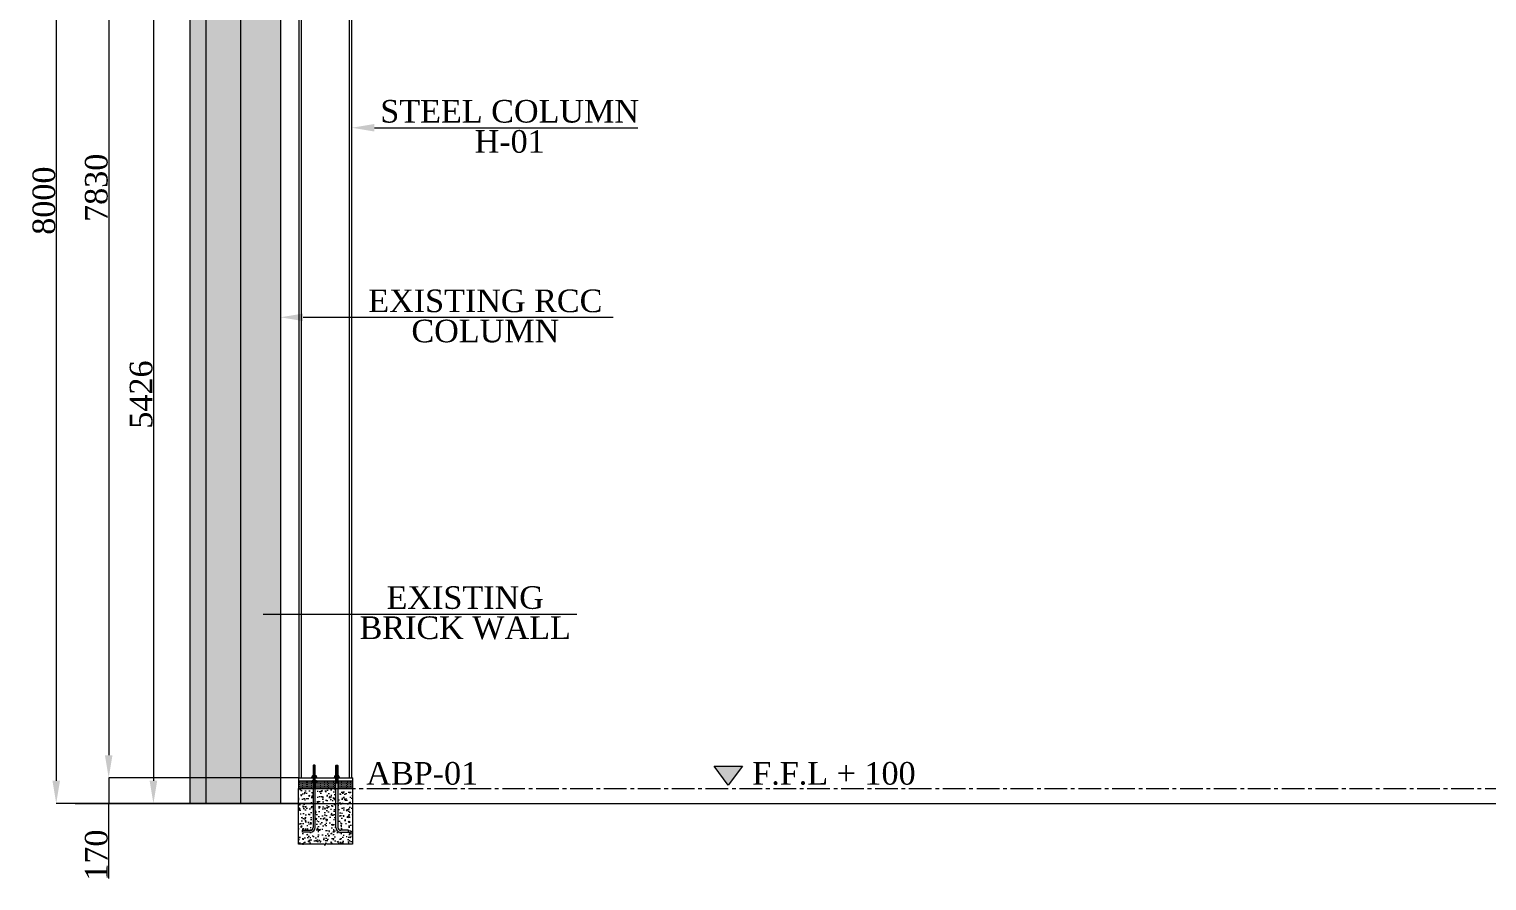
# Model space of a CAD drawing. Header units: millimetres. Extents: x 0 to 13151789, y -1482478 to 0.
# Drawn here: x 12772472 to 12782151, y -1397575 to -1391923 of the extents above; entities that cross this region are included whole.
import ezdxf
from ezdxf.entities.mleader import LeaderData, LeaderLine
from ezdxf.math import Vec2, Vec3

# ---------------------------------------------------------------- set-up
doc = ezdxf.new("R2010")
doc.units = ezdxf.units.MM
doc.header["$LTSCALE"] = 0.4
doc.header["$MEASUREMENT"] = 0
doc.header["$PDMODE"] = 66
doc.linetypes.add('CENTER2', pattern=[1.125, 0.75, -0.125, 0.125, -0.125])
doc.layers.get('0').update_dxf_attribs({"lineweight": 0})
doc.layers.get('Defpoints').update_dxf_attribs({"lineweight": 0})
for name, color, linetype, lineweight in [('2', 3, 'Continuous', 0), ('Bolt', 255, 'Continuous', 0), ('COLUM HATCH', 7, 'Continuous', 0), ('HATCH', 8, 'Continuous', 0), ('Layer 1', 7, 'Continuous', 0), ('MISCEL', 7, 'Continuous', 0), ('Other object type', 1, 'Continuous', 0), ('Outer Line', 1, 'Continuous', 0)]:
    doc.layers.add(name, color=color, linetype=linetype, lineweight=lineweight)
doc.styles.add('style2', font='ARIALN.TTF')
doc.styles.add('TNROMAN', font='times.ttf')
doc.dimstyles.new('shahid', dxfattribs={"dimtxt": 37.0005, "dimasz": 20, "dimexe": 8, "dimexo": 10, "dimgap": 5, "dimtad": 3, "dimdec": 0, "dimrnd": 1, "dimzin": 0, "dimdsep": 46, "dimtxsty": 'style2', "dimcen": 0.09, "dimclrt": 1, "dimadec": 0, "dimazin": 0, "dimtfac": 1, "dimtdec": 0, "dimtix": 1, "dimtmove": 1, "dimatfit": 3, "dimfxl": 1, "dimtolj": 1, "dimtzin": 0, "dimlwd": 5, "dimlwe": 5, "dimarcsym": 0})

# ---------------------------------------------------------------- blocks, each defined once
blk = doc.blocks.new('*D164')
at = {"layer": 'Defpoints', "color": 0, "lineweight": 0, "transparency": 16777216}
for p in [(12774340.2, -1389061), (12772652.2, -1397061), (12774340.2, -1397061)]:
    blk.add_point(p, dxfattribs=at)
at = {"layer": 'Layer 1', "color": 8, "lineweight": 5, "transparency": 16777216}
for p, q in [((12774340.2, -1389061), (12772652.2, -1389061)), ((12772652.2, -1389211), (12772652.2, -1396911)), ((12774340.2, -1397061), (12772652.2, -1397061))]:
    blk.add_line(p, q, dxfattribs=at)
at = {"layer": 'Layer 1', "color": 8, "lineweight": 0, "transparency": 16777216}
for points in [[(12772627.2, -1389211), (12772677.2, -1389211), (12772652.2, -1389061)], [(12772627.2, -1396911), (12772677.2, -1396911), (12772652.2, -1397061)]]:
    blk.add_solid(points, dxfattribs=at)
at = {"layer": 'Layer 1', "color": 2, "lineweight": 0, "transparency": 16777216, "insert": (12772570.9, -1393061), "char_height": 150, "attachment_point": 5, "rotation": 90, "style": 'TNROMAN'}
blk.add_mtext('\\A1;8000', dxfattribs=at)
blk = doc.blocks.new('*D166')
at = {"layer": 'Defpoints', "color": 0, "lineweight": 0, "transparency": 16777216}
for p in [(12774265.2, -1389061), (12773000.7, -1396891), (12774265.2, -1396891)]:
    blk.add_point(p, dxfattribs=at)
at = {"layer": 'Layer 1', "color": 8, "lineweight": 5, "transparency": 16777216}
for p, q in [((12774265.2, -1389061), (12773000.7, -1389061)), ((12773000.7, -1389211), (12773000.7, -1396741)), ((12774265.2, -1396891), (12773000.7, -1396891))]:
    blk.add_line(p, q, dxfattribs=at)
at = {"layer": 'Layer 1', "color": 8, "lineweight": 0, "transparency": 16777216}
for points in [[(12772975.7, -1389211), (12773025.7, -1389211), (12773000.7, -1389061)], [(12772975.7, -1396741), (12773025.7, -1396741), (12773000.7, -1396891)]]:
    blk.add_solid(points, dxfattribs=at)
at = {"layer": 'Layer 1', "color": 2, "lineweight": 0, "transparency": 16777216, "insert": (12772919.2, -1392976), "char_height": 150, "attachment_point": 5, "rotation": 90, "style": 'TNROMAN'}
blk.add_mtext('\\A1;7830', dxfattribs=at)
blk = doc.blocks.new('*D167')
at = {"layer": 'Defpoints', "color": 0, "lineweight": 0, "transparency": 16777216}
for p in [(12774265.2, -1396891), (12773000.7, -1397061), (12773540.2, -1397061)]:
    blk.add_point(p, dxfattribs=at)
at = {"layer": 'Layer 1', "color": 8, "lineweight": 5, "transparency": 16777216}
for p, q in [((12774265.2, -1396891), (12773000.7, -1396891)), ((12773000.7, -1396891), (12773000.7, -1397061)), ((12773000.7, -1396891), (12773000.7, -1397061)), ((12773540.2, -1397061), (12773000.7, -1397061)), ((12773000.7, -1397558.4), (12773000.7, -1397061))]:
    blk.add_line(p, q, dxfattribs=at)
at = {"layer": 'Layer 1', "color": 2, "lineweight": 0, "transparency": 16777216, "insert": (12772919.2, -1397404.2), "char_height": 150, "attachment_point": 5, "rotation": 90, "style": 'TNROMAN'}
blk.add_mtext('\\A1;170', dxfattribs=at)
blk = doc.blocks.new('*D289')
at = {"layer": 'Defpoints', "color": 0, "lineweight": 0, "transparency": 16777216}
for p in [(12774464.7, -1391635), (12773297.6, -1397061), (12773496.2, -1397061)]:
    blk.add_point(p, dxfattribs=at)
at = {"layer": 'Layer 1', "color": 8, "lineweight": 5, "transparency": 16777216}
for p, q in [((12774464.7, -1391635), (12773297.6, -1391635)), ((12773297.6, -1391785), (12773297.6, -1396911)), ((12773496.2, -1397061), (12773297.6, -1397061))]:
    blk.add_line(p, q, dxfattribs=at)
at = {"layer": 'Layer 1', "color": 8, "lineweight": 0, "transparency": 16777216}
for points in [[(12773272.6, -1391785), (12773322.6, -1391785), (12773297.6, -1391635)], [(12773272.6, -1396911), (12773322.6, -1396911), (12773297.6, -1397061)]]:
    blk.add_solid(points, dxfattribs=at)
at = {"layer": 'Layer 1', "color": 2, "lineweight": 0, "transparency": 16777216, "insert": (12773216.3, -1394348), "char_height": 150, "attachment_point": 5, "rotation": 90, "style": 'TNROMAN'}
blk.add_mtext('\\A1;5426', dxfattribs=at)

msp = doc.modelspace()

# ---------------------------------------------------------------- hatches: boundary and pattern name
at = {"layer": 'Bolt', "linetype": 'Continuous', "lineweight": 0, "ltscale": 20}
h = msp.add_hatch(dxfattribs=at)
h.set_pattern_fill('DOTS', color=4, scale=120)
h.set_pattern_definition([(0, (5169178.461, -2082298.824), (3.75, 7.5), [0, -7.5])])
h.paths.add_polyline_path([(12774371.9, -1396922.6), (12774363.8, -1396922.6), (12774364.7, -1396922.6, -0.144378), (12774358.6, -1396920.4), (12774358.6, -1396911.8), (12774371.9, -1396911.6), (12774371.9, -1396911), (12774260.2, -1396911), (12774260.2, -1396961), (12774371.9, -1396961)])
h.paths.add_polyline_path([(12774352, -1396921.5, -0.076214), (12774351.2, -1396920.4)], flags=16)
h.paths.add_polyline_path([(12774508.6, -1396922.6), (12774503, -1396922.6), (12774502.1, -1396921.6, -0.085805), (12774501.2, -1396920.4), (12774501.2, -1396912.1), (12774508.6, -1396912.1), (12774508.6, -1396911), (12774371.9, -1396911), (12774371.9, -1396912.1), (12774379.3, -1396912.1), (12774379.3, -1396920.4, -0.085805), (12774378.4, -1396921.6), (12774377.5, -1396922.6), (12774371.9, -1396922.6), (12774371.9, -1396961), (12774508.6, -1396961)])
h.paths.add_polyline_path([(12774620.2, -1396911), (12774521.9, -1396911), (12774521.9, -1396912.1), (12774529.3, -1396912.1), (12774529.3, -1396920.4, -0.076214), (12774528.5, -1396921.5), (12774527.6, -1396922.6), (12774521.9, -1396922.6), (12774521.9, -1396961), (12774620.2, -1396961)])
at = {"layer": 'COLUM HATCH', "lineweight": 0}
h = msp.add_hatch(dxfattribs=at)
h.set_pattern_fill('AR-B816C', color=251, scale=12.5)
h.set_pattern_definition([(0, (5158747.62, -1966907.05), (100, 100), [195.3125, -4.6875]), (0, (5158647.62, -1966902.37), (100, 100), [195.3125, -4.6875]), (90, (5158747.62, -1966907.05), (-100, 100), [-104.6875, 95.3125]), (90, (5158742.93, -1966907.05), (-100, 100), [-104.6875, 95.3125])])
edge = h.paths.add_edge_path()
edge.add_line((12773646.2, -1397061), (12773875.2, -1397061))
edge.add_line((12773875.2, -1397061), (12773875.2, -1388751))
edge.add_spline(control_points=[(12773875.2, -1388751), (12773777.5, -1388762.9), (12773717.1, -1388826.1), (12773646.2, -1388819.4)], knot_values=[113.753398, 113.753398, 113.753398, 113.753398, 352.738976, 352.738976, 352.738976, 352.738976], degree=3, periodic=0)
edge.add_line((12773646.2, -1388819.4), (12773646.2, -1397061))
at = {"layer": 'HATCH', "lineweight": 0}
h = msp.add_hatch(dxfattribs=at)
h.set_pattern_fill('AR-CONC', color=251, scale=22)
h.set_pattern_definition([(50, (5158747.62, -1966907.05), (157.7972402, -13.8054697), [16.5, -181.5]), (355, (5158747.62, -1966907.05), (-30.5252934, 165.4822694), [13.2, -145.2]), (100.4514445, (5158760.77, -1966908.2), (127.2719463, 151.676798), [14.0228422, -154.2512646]), (46.1842, (5158747.62, -1966863.05), (234.7930927, -36.414242), [24.75, -272.25]), (96.6356355, (5158767.19, -1966866.09), (205.625628, 214.306092), [21.034275, -231.377027]), (351.184164, (5158747.62, -1966863.05), (205.625628, 214.306092), [19.8, -217.8]), (21, (5158769.62, -1966874.05), (131.3195515, -88.576156), [16.5, -181.5]), (326, (5158769.62, -1966874.05), (53.529373, 159.53301), [13.2, -145.2]), (71.4514447, (5158780.56, -1966881.43), (184.848923, 70.9568536), [14.0228418, -154.2512646]), (37.5, (5158747.62, -1966907.05), (2.67516817, 73.23664784), [0, -143.44, 0, -147.4, 0, -145.75]), (7.5, (5158747.62, -1966907.05), (57.8752982, 86.7705766), [0, -84.04, 0, -140.14, 0, -55.55]), (327.5, (5158698.56, -1966907.05), (117.44093596, -4.9620718), [0, -55, 0, -171.6, 0, -227.7]), (317.5, (5158676.56, -1966907.05), (128.3009573, 22.0230961), [0, -71.5, 0, -113.96, 0, -161.7])])
edge = h.paths.add_edge_path()
edge.add_spline(control_points=[(12774158.3, -1388799.9), (12774148.8, -1388792.7), (12774050.4, -1388759), (12773954.8, -1388750.7)], knot_values=[413.486277, 413.486277, 413.486277, 413.486277, 624.848187, 624.848187, 624.848187, 624.848187], degree=3, periodic=0)
edge.add_spline(control_points=[(12773954.8, -1388750.7), (12773945.4, -1388749.9), (12773936, -1388749.3), (12773926.7, -1388749)], knot_values=[392.638294, 392.638294, 392.638294, 392.638294, 413.486277, 413.486277, 413.486277, 413.486277], degree=3, periodic=0)
edge.add_spline(control_points=[(12773926.7, -1388749), (12773925.1, -1388749), (12773923.5, -1388748.9), (12773922, -1388748.9)], knot_values=[389.096866, 389.096866, 389.096866, 389.096866, 392.638294, 392.638294, 392.638294, 392.638294], degree=3, periodic=0)
edge.add_spline(control_points=[(12773922, -1388748.9), (12773905.8, -1388748.6), (12773890.1, -1388749.2), (12773875.2, -1388751), (12773875.2, -1388751)], knot_values=[352.738976, 352.738976, 352.738976, 352.738976, 389.096866, 389.096866, 389.096866, 389.096866, 389.096866], degree=3, periodic=0)
edge.add_line((12773875.2, -1388751), (12773875.2, -1397061))
edge.add_line((12773875.2, -1397061), (12774140.2, -1397061))
edge.add_line((12774140.2, -1397061), (12774140.2, -1388791.9))
edge = h.paths.add_edge_path()
edge.add_spline(control_points=[(12773875.2, -1388751), (12773875.2, -1388751), (12773875.2, -1388751), (12773875.2, -1388751)], knot_values=[352.737657, 352.737657, 352.737657, 352.737657, 352.738976, 352.738976, 352.738976, 352.738976], degree=3, periodic=0)
edge.add_spline(control_points=[(12773875.2, -1388751), (12773875.2, -1388751), (12773875.2, -1388751), (12773875.2, -1388751)], knot_values=[352.735807, 352.735807, 352.735807, 352.735807, 352.737657, 352.737657, 352.737657, 352.737657], degree=3, periodic=0)
edge.add_spline(control_points=[(12773875.2, -1388751), (12773870.4, -1388751.6), (12773865.6, -1388752.3), (12773860.9, -1388753.2)], knot_values=[340.792994, 340.792994, 340.792994, 340.792994, 352.735807, 352.735807, 352.735807, 352.735807], degree=3, periodic=0)
edge.add_spline(control_points=[(12773860.9, -1388753.2), (12773857.1, -1388753.8), (12773853.4, -1388754.6), (12773849.7, -1388755.4)], knot_values=[331.202365, 331.202365, 331.202365, 331.202365, 340.792994, 340.792994, 340.792994, 340.792994], degree=3, periodic=0)
edge.add_spline(control_points=[(12773849.7, -1388755.4), (12773847, -1388756), (12773844.3, -1388756.6), (12773841.7, -1388757.3)], knot_values=[324.14125, 324.14125, 324.14125, 324.14125, 331.202365, 331.202365, 331.202365, 331.202365], degree=3, periodic=0)
edge.add_spline(control_points=[(12773841.7, -1388757.3), (12773838.8, -1388758), (12773835.9, -1388758.8), (12773833.1, -1388759.6)], knot_values=[316.392028, 316.392028, 316.392028, 316.392028, 324.14125, 324.14125, 324.14125, 324.14125], degree=3, periodic=0)
edge.add_spline(control_points=[(12773833.1, -1388759.6), (12773817.2, -1388764.1), (12773802.2, -1388769.6), (12773788, -1388775.6)], knot_values=[272.886474, 272.886474, 272.886474, 272.886474, 316.392028, 316.392028, 316.392028, 316.392028], degree=3, periodic=0)
edge.add_spline(control_points=[(12773788, -1388775.6), (12773755.5, -1388789.1), (12773726.7, -1388804.6), (12773698.2, -1388813.2)], knot_values=[173.500168, 173.500168, 173.500168, 173.500168, 272.886474, 272.886474, 272.886474, 272.886474], degree=3, periodic=0)
edge.add_spline(control_points=[(12773698.2, -1388813.2), (12773695.6, -1388814), (12773693, -1388814.7), (12773690.4, -1388815.3)], knot_values=[164.495256, 164.495256, 164.495256, 164.495256, 173.49922, 173.49922, 173.49922, 173.49922], degree=3, periodic=0)
edge.add_spline(control_points=[(12773686.9, -1388816.2), (12773683.7, -1388817), (12773680.5, -1388817.6), (12773677.3, -1388818.1)], knot_values=[149.254601, 149.254601, 149.254601, 149.254601, 160.330745, 160.330745, 160.330745, 160.330745], degree=3, periodic=0)
edge.add_spline(control_points=[(12773667.8, -1388819.4), (12773665, -1388819.6), (12773662.2, -1388819.8), (12773659.4, -1388819.8)], knot_values=[128.690006, 128.690006, 128.690006, 128.690006, 138.318419, 138.318419, 138.318419, 138.318419], degree=3, periodic=0)
edge.add_spline(control_points=[(12773659.4, -1388819.8), (12773657.4, -1388819.9), (12773655.3, -1388819.9), (12773653.2, -1388819.8)], knot_values=[121.612033, 121.612033, 121.612033, 121.612033, 128.690006, 128.690006, 128.690006, 128.690006], degree=3, periodic=0)
edge.add_line((12773646.2, -1388819.7), (12773646.2, -1397061))
edge.add_line((12773646.2, -1397061), (12773875.2, -1397061))
edge.add_line((12773875.2, -1397061), (12773875.2, -1388751))
edge = h.paths.add_edge_path()
edge.add_spline(control_points=[(12773641.2, -1388818.8), (12773638.3, -1388818.4), (12773635.4, -1388817.9), (12773632.5, -1388817.2)], knot_values=[98.408551, 98.408551, 98.408551, 98.408551, 108.082426, 108.082426, 108.082426, 108.082426], degree=3, periodic=0)
edge.add_spline(control_points=[(12773632.5, -1388817.2), (12773626.8, -1388816.1), (12773621.1, -1388814.5), (12773615.3, -1388812.6)], knot_values=[79.644726, 79.644726, 79.644726, 79.644726, 98.408551, 98.408551, 98.408551, 98.408551], degree=3, periodic=0)
edge.add_spline(control_points=[(12773615.3, -1388812.6), (12773611.7, -1388811.5), (12773608.2, -1388810.2), (12773604.5, -1388808.9)], knot_values=[68.020514, 68.020514, 68.020514, 68.020514, 79.644726, 79.644726, 79.644726, 79.644726], degree=3, periodic=0)
edge.add_spline(control_points=[(12773604.5, -1388808.9), (12773598.7, -1388806.6), (12773592.7, -1388804.1), (12773586.8, -1388801.4)], knot_values=[49.01252, 49.01252, 49.01252, 49.01252, 68.020514, 68.020514, 68.020514, 68.020514], degree=3, periodic=0)
edge.add_spline(control_points=[(12773586.8, -1388801.4), (12773579.3, -1388798.1), (12773571.8, -1388794.4), (12773564.2, -1388790.6)], knot_values=[25.182378, 25.182378, 25.182378, 25.182378, 49.01252, 49.01252, 49.01252, 49.01252], degree=3, periodic=0)
edge.add_spline(control_points=[(12773564.2, -1388790.6), (12773556.5, -1388786.6), (12773548.7, -1388782.6), (12773541, -1388778.5)], knot_values=[0.776139, 0.776139, 0.776139, 0.776139, 25.182378, 25.182378, 25.182378, 25.182378], degree=3, periodic=0)
edge.add_line((12773540.2, -1388778.1), (12773540.2, -1397061))
edge.add_line((12773540.2, -1397061), (12773646.2, -1397061))
edge.add_line((12773646.2, -1397061), (12773646.2, -1388819.6))
at = {"layer": 'Other object type', "lineweight": 0}
h = msp.add_hatch(color=4, dxfattribs=at)
h.dxf.hatch_style = 1
h.paths.add_polyline_path([(12777020.9, -1396813.8), (12777114.5, -1396939.8), (12777208.1, -1396813.8)])
at = {"layer": 'Other object type', "lineweight": 0, "transparency": 33554526}
h = msp.add_hatch(dxfattribs=at)
h.set_pattern_fill('AR-CONC', color=255, scale=10)
h.set_pattern_definition([(50, (5167714.24, -2080341.03), (71.72601826, -6.2752135), [7.5, -82.5]), (355, (5167714.24, -2080341.03), (-13.87513336, 75.2192134), [6, -66]), (100.4514445, (5167720.22, -2080341.555), (57.8508847, 68.9439991), [6.3740192, -70.1142112]), (46.1842, (5167714.24, -2080321.03), (106.7241331, -16.5519281), [11.25, -123.75]), (96.6356355, (5167723.14, -2080322.41), (93.4661946, 97.4118601), [9.5610342, -105.171376]), (351.184164, (5167714.24, -2080321.03), (93.4661945, 97.41186), [9, -99.0000001]), (21, (5167724.24, -2080326.03), (59.6907052, -40.26188907), [7.5, -82.5]), (326, (5167724.24, -2080326.03), (24.3315332, 72.5150045), [6, -66]), (71.4514447, (5167729.216, -2080329.39), (84.0222377, 32.2531153), [6.374019, -70.1142112]), (37.5, (5167714.241, -2080341.032), (1.21598553, 33.28938538), [0, -65.2, 0, -67, 0, -66.25]), (7.5, (5167714.24, -2080341.032), (26.30695374, 39.44117119), [0, -38.2, 0, -63.7, 0, -25.25]), (327.5, (5167691.941, -2080341.032), (53.38224362, -2.25548717), [0, -25, 0, -78, 0, -103.5]), (317.5, (5167681.94, -2080341.03), (58.31861693, 10.01049823), [0, -32.5, 0, -51.8, 0, -73.5])])
h.paths.add_polyline_path([(12774508.6, -1396961), (12774371.9, -1396961), (12774371.9, -1397219.9, -0.414217), (12774339.3, -1397252.5), (12774288.2, -1397252.5), (12774288.2, -1397239.2), (12774339.3, -1397239.2, 0.414218), (12774358.6, -1397219.9), (12774358.6, -1396961), (12774260.2, -1396961), (12774260.2, -1397331.7), (12774433.3, -1397331.7), (12774436.5, -1397340.5), (12774443, -1397323), (12774446.1, -1397331.7), (12774620.2, -1397331.7), (12774620.2, -1396961), (12774521.9, -1396961), (12774521.9, -1397219.9, 0.414209), (12774541.2, -1397239.2), (12774592.3, -1397239.2), (12774592.3, -1397252.5), (12774541.2, -1397252.5, -0.41421), (12774508.6, -1397219.9)])

# ---------------------------------------------------------------- linework, layer by layer
at = {"lineweight": 0, "ltscale": 0.0025}
for points in [[(12774765.2, -1392552.3), (12774615.2, -1392577.3), (12774765.2, -1392602.3)], [(12774291.1, -1393810.2), (12774141.1, -1393835.2), (12774291.1, -1393860.2)], [(12774025.2, -1395779), (12773875.2, -1395804), (12774025.2, -1395829)]]:
    msp.add_solid(points, dxfattribs=at)
at = {"layer": '2', "lineweight": 0}
for p, q in [((12774265.2, -1394250.2), (12774265.2, -1389061)), ((12774280.2, -1394250.2), (12774280.2, -1389073)), ((12774600.2, -1394891), (12774600.2, -1389073)), ((12774615.2, -1394891), (12774615.2, -1389061)), ((12774265.2, -1396891), (12774265.2, -1393830.5)), ((12774280.2, -1396891), (12774280.2, -1393830.5)), ((12774600.2, -1396891), (12774600.2, -1394474.7)), ((12774615.2, -1396891), (12774615.2, -1394474.7)), ((12774260.2, -1396891), (12774620.2, -1396891)), ((12774260.2, -1396891), (12774260.2, -1396911)), ((12774620.2, -1396891), (12774620.2, -1396911)), ((12774260.2, -1396911), (12774620.2, -1396911))]:
    msp.add_line(p, q, dxfattribs=at)
at = {"layer": '2', "lineweight": 0, "const_width": 5}
msp.add_lwpolyline([(12774620.2, -1396911), (12774260.2, -1396911), (12774260.2, -1396891), (12774620.2, -1396891)], close=True, dxfattribs=at)
at = {"layer": 'Bolt', "color": 4, "linetype": 'Continuous', "lineweight": 0, "ltscale": 20}
for p, q in [((12774351.4, -1396912.9), (12774351.4, -1396912.9)), ((12774353, -1396922.3), (12774353, -1396922.3)), ((12774356.1, -1396922.3), (12774356.1, -1396922.3)), ((12774359.2, -1396922.3), (12774359.2, -1396922.3)), ((12774362.3, -1396922.3), (12774362.3, -1396922.3)), ((12774379.5, -1396912.9), (12774379.5, -1396912.9)), ((12774515.5, -1396922.3), (12774515.5, -1396922.3))]:
    msp.add_line(p, q, dxfattribs=at)
at = {"layer": 'MISCEL', "lineweight": 0}
for p, q in [((12774385.1, -1396889.4), (12774345.4, -1396889.4)), ((12774345.4, -1396891), (12774345.4, -1396889.4)), ((12774385.1, -1396891), (12774345.4, -1396891)), ((12774350, -1396889.4), (12774350, -1396891)), ((12774351.2, -1396880.5), (12774352.9, -1396878.3)), ((12774351.2, -1396880.5), (12774351.2, -1396888.8)), ((12774379.3, -1396888.8), (12774351.2, -1396888.8)), ((12774377.5, -1396878.3), (12774352.9, -1396878.3)), ((12774358.4, -1396879.1), (12774371.7, -1396878.9)), ((12774360.2, -1396807), (12774358.6, -1396808.6)), ((12774358.6, -1396808.6), (12774358.6, -1397219.9)), ((12774358.6, -1396809.6), (12774371.7, -1396809.3)), ((12774358.6, -1396813), (12774371.9, -1396812.7)), ((12774358.6, -1396820.2), (12774371.9, -1396820)), ((12774358.6, -1396827.5), (12774371.9, -1396827.2)), ((12774358.6, -1396834.7), (12774371.7, -1396834.5)), ((12774358.6, -1396842), (12774371.9, -1396841.8)), ((12774358.6, -1396849.2), (12774371.9, -1396849)), ((12774358.6, -1396858.4), (12774371.9, -1396858.2)), ((12774358.6, -1396865.7), (12774371.9, -1396865.5)), ((12774358.6, -1396874.9), (12774371.9, -1396874.6)), ((12774358.6, -1396876.7), (12774371.9, -1396876.5)), ((12774358.6, -1396885.5), (12774358.6, -1396894.4)), ((12774358.8, -1396881.7), (12774372, -1396881.4)), ((12774359, -1396809.3), (12774370.3, -1396809.1)), ((12774359.1, -1396816.6), (12774371.9, -1396816.4)), ((12774359.2, -1396823.8), (12774371.9, -1396823.6)), ((12774359.4, -1396831.1), (12774371.9, -1396830.9)), ((12774359.5, -1396838.3), (12774370.8, -1396838.1)), ((12774359.5, -1396854.8), (12774370.8, -1396854.6)), ((12774359.6, -1396845.6), (12774370.9, -1396845.4)), ((12774359.6, -1396852.9), (12774370.9, -1396852.7)), ((12774359.6, -1396862), (12774370.9, -1396861.9)), ((12774359.6, -1396869.3), (12774370.9, -1396869.1)), ((12774359.6, -1396871.2), (12774370.9, -1396871)), ((12774359.6, -1396883.8), (12774370.9, -1396883.6)), ((12774370.3, -1396807), (12774360.2, -1396807)), ((12774371.9, -1396808.6), (12774370.3, -1396807)), ((12774371.9, -1397219.9), (12774371.9, -1396808.6)), ((12774379.3, -1396880.5), (12774377.5, -1396878.3)), ((12774379.3, -1396888.8), (12774379.3, -1396880.5)), ((12774380.5, -1396889.4), (12774380.5, -1396891)), ((12774385.1, -1396891), (12774385.1, -1396889.4)), ((12774495.4, -1396889.4), (12774535.1, -1396889.4)), ((12774495.4, -1396891), (12774495.4, -1396889.4)), ((12774495.4, -1396891), (12774535.1, -1396891)), ((12774500, -1396889.4), (12774500, -1396891)), ((12774501.2, -1396880.5), (12774503, -1396878.3)), ((12774501.2, -1396888.8), (12774501.2, -1396880.5)), ((12774501.2, -1396888.8), (12774529.3, -1396888.8)), ((12774503, -1396878.3), (12774527.6, -1396878.3)), ((12774521.7, -1396881.7), (12774508.5, -1396881.4)), ((12774508.6, -1396808.6), (12774510.2, -1396807)), ((12774508.6, -1397219.9), (12774508.6, -1396808.6)), ((12774521.9, -1396842), (12774508.6, -1396841.8)), ((12774521.9, -1396849.2), (12774508.6, -1396849)), ((12774521.9, -1396858.4), (12774508.6, -1396858.2)), ((12774521.9, -1396865.7), (12774508.6, -1396865.5)), ((12774521.9, -1396874.9), (12774508.6, -1396874.6)), ((12774521.9, -1396876.7), (12774508.6, -1396876.5)), ((12774521.9, -1396809.6), (12774508.8, -1396809.3)), ((12774522, -1396813), (12774508.8, -1396812.7)), ((12774522, -1396820.2), (12774508.8, -1396820)), ((12774522, -1396834.7), (12774508.8, -1396834.5)), ((12774522.1, -1396879.1), (12774508.8, -1396878.9)), ((12774522.1, -1396827.5), (12774508.9, -1396827.2)), ((12774520.9, -1396845.6), (12774509.5, -1396845.4)), ((12774520.9, -1396852.9), (12774509.5, -1396852.7)), ((12774520.9, -1396862), (12774509.5, -1396861.9)), ((12774520.9, -1396869.3), (12774509.5, -1396869.1)), ((12774520.9, -1396871.2), (12774509.5, -1396871)), ((12774520.9, -1396883.8), (12774509.5, -1396883.6)), ((12774521, -1396816.6), (12774509.7, -1396816.4)), ((12774521, -1396823.8), (12774509.7, -1396823.6)), ((12774521, -1396838.3), (12774509.7, -1396838.1)), ((12774521, -1396854.8), (12774509.7, -1396854.6)), ((12774521.1, -1396811.1), (12774509.8, -1396810.9)), ((12774521.1, -1396831.1), (12774509.8, -1396830.9)), ((12774510.2, -1396807), (12774520.3, -1396807)), ((12774520.3, -1396807), (12774521.9, -1396808.6)), ((12774521.9, -1396808.6), (12774521.9, -1397219.9)), ((12774521.9, -1396885.5), (12774521.9, -1396894.4)), ((12774529.3, -1396880.5), (12774527.6, -1396878.3)), ((12774529.3, -1396880.5), (12774529.3, -1396888.8)), ((12774530.5, -1396889.4), (12774530.5, -1396891)), ((12774535.1, -1396891), (12774535.1, -1396889.4)), ((12774379.3, -1396912.1), (12774351.2, -1396912.1)), ((12774351.2, -1396920.4), (12774351.2, -1396912.1)), ((12774351.2, -1396920.4), (12774352.9, -1396922.6)), ((12774377.5, -1396922.6), (12774352.9, -1396922.6)), ((12774358.6, -1396903.4), (12774371.9, -1396903.2)), ((12774358.6, -1396904.5), (12774371.9, -1396904.3)), ((12774358.6, -1396911.8), (12774371.9, -1396911.6)), ((12774358.6, -1396920.4), (12774358.6, -1396912.1)), ((12774358.6, -1396919.1), (12774371.9, -1396918.8)), ((12774358.6, -1396926.9), (12774371.9, -1396926.7)), ((12774359.7, -1396897.7), (12774371, -1396897.5)), ((12774359.7, -1396908.2), (12774371, -1396908)), ((12774359.7, -1396915.4), (12774371, -1396915.2)), ((12774359.7, -1396922.7), (12774371, -1396922.5)), ((12774379.3, -1396920.4), (12774377.5, -1396922.6)), ((12774379.3, -1396912.1), (12774379.3, -1396920.4)), ((12774501.2, -1396912.1), (12774529.3, -1396912.1)), ((12774501.2, -1396912.1), (12774501.2, -1396920.4)), ((12774501.2, -1396920.4), (12774503, -1396922.6)), ((12774503, -1396922.6), (12774527.6, -1396922.6)), ((12774521.9, -1396903.4), (12774508.6, -1396903.2)), ((12774521.9, -1396904.5), (12774508.6, -1396904.3)), ((12774521.9, -1396911.8), (12774508.6, -1396911.6)), ((12774521.9, -1396919.1), (12774508.6, -1396918.8)), ((12774521.9, -1396926.9), (12774508.6, -1396926.7)), ((12774520.8, -1396897.7), (12774509.5, -1396897.5)), ((12774520.8, -1396908.2), (12774509.5, -1396908)), ((12774520.8, -1396915.4), (12774509.5, -1396915.2)), ((12774520.8, -1396922.7), (12774509.5, -1396922.5)), ((12774521.9, -1396920.4), (12774521.9, -1396912.1)), ((12774529.3, -1396920.4), (12774527.6, -1396922.6)), ((12774529.3, -1396920.4), (12774529.3, -1396912.1)), ((12774288.2, -1397252.5), (12774288.2, -1397239.2)), ((12774288.2, -1397239.2), (12774339.3, -1397239.2)), ((12774339.3, -1397252.5), (12774288.2, -1397252.5)), ((12774592.3, -1397239.2), (12774541.2, -1397239.2)), ((12774541.2, -1397252.5), (12774592.3, -1397252.5)), ((12774592.3, -1397252.5), (12774592.3, -1397239.2))]:
    msp.add_line(p, q, dxfattribs=at)
for centre, radius, start, end in [((12774354.9, -1396882.6), 4.3, 30.15902, 149.84098), ((12774365.2, -1396889.6), 11.3, 54.12444, 125.87556), ((12774375.6, -1396882.6), 4.3, 30.15902, 149.84098), ((12774504.9, -1396882.6), 4.3, 30.15902, 149.84098), ((12774515.2, -1396889.6), 11.3, 54.12444, 125.87556), ((12774525.6, -1396882.6), 4.3, 30.15902, 149.84098), ((12774354.9, -1396918.3), 4.3, 210.15902, 329.84098), ((12774365.2, -1396911.3), 11.3, 234.12444, 305.87556), ((12774375.6, -1396918.3), 4.3, 210.15902, 329.84098), ((12774504.9, -1396918.3), 4.3, 210.15902, 329.84098), ((12774515.2, -1396911.3), 11.3, 234.12444, 305.87556), ((12774525.6, -1396918.3), 4.3, 210.15902, 329.84098), ((12774339.3, -1397219.9), 32.6, 270, 0), ((12774339.3, -1397219.9), 19.3, 270, 0), ((12774541.2, -1397219.9), 32.6, 180, 270), ((12774541.2, -1397219.9), 19.3, 180, 270)]:
    msp.add_arc(centre, radius, start, end, dxfattribs=at)
at = {"layer": 'Other object type', "color": 241, "lineweight": 0}
for p, q in [((12773875.2, -1388751), (12773875.2, -1397061)), ((12773540.2, -1388778.1), (12773540.2, -1397061)), ((12773646.2, -1388819.4), (12773646.2, -1397061)), ((12774140.2, -1388791.9), (12774140.2, -1397061)), ((12772779, -1397061), (12791829.4, -1397061))]:
    msp.add_line(p, q, dxfattribs=at)
at = {"layer": 'Other object type', "color": 0, "lineweight": 0}
for p, q in [((12774765.2, -1392577.3), (12776513.1, -1392577.3)), ((12774291.1, -1393835.2), (12776350.4, -1393835.2)), ((12774025.2, -1395804), (12776108.1, -1395804))]:
    msp.add_line(p, q, dxfattribs=at)
at = {"layer": 'Other object type', "color": 241, "linetype": 'CENTER2', "lineweight": 0, "ltscale": 500}
msp.add_line((12774264.2, -1396961), (12789131.3, -1396961), dxfattribs=at)
at = {"layer": 'Other object type', "color": 4, "lineweight": 0}
msp.add_lwpolyline([(12777208.1, -1396813.8), (12777114.5, -1396939.8), (12777020.9, -1396813.8)], close=True, dxfattribs=at)
at = {"layer": 'Other object type', "color": 255, "lineweight": 0, "transparency": 33554526}
msp.add_lwpolyline([(12774620.2, -1396961), (12774620.2, -1397331.7), (12774446.1, -1397331.7), (12774443, -1397323), (12774436.5, -1397340.5), (12774433.3, -1397331.7), (12774260.2, -1397331.7), (12774260.2, -1396961)], close=True, dxfattribs=at)
at = {"layer": 'Outer Line', "color": 0, "lineweight": 0}
for p, q in [((12774260.2, -1396911), (12774260.2, -1396961)), ((12774620.2, -1396911), (12774620.2, -1396961))]:
    msp.add_line(p, q, dxfattribs=at)

# ---------------------------------------------------------------- texts
at = {"layer": 'Outer Line', "color": 0, "lineweight": 0, "style": 'TNROMAN'}
for s, p in [('ABP-01', (12774711.1, -1396936.4)), ('F.F.L + 100 ', (12777273.7, -1396936.4))]:
    msp.add_text(s, height=150, dxfattribs=at).set_placement(p)

# ---------------------------------------------------------------- dimensions: what is measured, and where the dimension line sits
at = {"layer": 'Layer 1', "color": 0, "lineweight": 0}
for p1, p2, distance, picture, middle in [((12774340.2, -1389061), (12774340.2, -1397061), -1688.1, '*D164', (12772570.9, -1393061)), ((12774265.2, -1389061), (12774265.2, -1396891), -1264.5, '*D166', (12772919.2, -1392976))]:
    dim = msp.add_aligned_dim(p1=p1, p2=p2, distance=distance, dimstyle='shahid', override={"dimtxt": 150, "dimasz": 150, "dimexe": 0, "dimexo": 0, "dimtxsty": 'TNROMAN', "dimclrd": 8, "dimclre": 8, "dimclrt": 2}, dxfattribs=at)
    dim.commit()
    dim.dimension.update_dxf_attribs({"geometry": picture, "text_midpoint": middle})
at = {"layer": 'Layer 1', "color": 241, "lineweight": 0}
dim = msp.add_linear_dim(base=(12773297.6, -1397061), p1=(12774464.7, -1391635), p2=(12773496.2, -1397061), angle=90, dimstyle='shahid', override={"dimtxt": 150, "dimasz": 150, "dimexe": 0, "dimexo": 0, "dimtxsty": 'TNROMAN', "dimclrd": 8, "dimclre": 8, "dimclrt": 2}, dxfattribs=at)
dim.commit()
dim.dimension.update_dxf_attribs({"geometry": '*D289', "text_midpoint": (12773216.3, -1394348)})
dim = msp.add_linear_dim(base=(12773000.7, -1397061), p1=(12774265.2, -1396891), p2=(12773540.2, -1397061), angle=90, dimstyle='shahid', override={"dimtxt": 150, "dimasz": 150, "dimexe": 0, "dimexo": 0, "dimtxsty": 'TNROMAN', "dimclrd": 8, "dimclre": 8, "dimclrt": 2}, dxfattribs=at)
dim.commit()
dim.dimension.update_dxf_attribs({"geometry": '*D167', "text_midpoint": (12772919.2, -1397404.2), "dimtype": 160})

# ---------------------------------------------------------------- leaders
at = {"layer": 'Outer Line', "color": 0, "lineweight": 0}
ml = msp.add_multileader_mtext('Standard', dxfattribs=at)
ml.set_content('STEEL COLUMN \\PH-01', color=7, style='TNROMAN')
ml.set_leader_properties(color=215)
ml.build(insert=Vec2(0, 0))
ml.multileader.update_dxf_attribs({"dogleg_length": 92.4, "arrow_head_size": 50})
ctx = ml.context
ctx.base_point, ctx.char_height, ctx.arrow_head_size, ctx.landing_gap_size, ctx.plane_origin = Vec3(12774781.7, -1392469.3), 150, 50, 50, Vec3(12846434.2, -1396596.7)
ctx.text_align_type = 1
ctx.mtext.insert, ctx.mtext.rotation, ctx.mtext.width, ctx.mtext.defined_height, ctx.mtext.alignment, ctx.mtext.line_spacing_factor, ctx.mtext.flow_direction = Vec3(12775663, -1392393), 6.283185, 2692.609, 304.4, 2, 0.8, 5
ml = msp.add_multileader_mtext('Standard', dxfattribs=at)
ml.set_content('EXISTING RCC COLUMN ', color=7, style='TNROMAN')
ml.set_leader_properties(color=215)
ml.build(insert=Vec2(0, 0))
ml.multileader.update_dxf_attribs({"dogleg_length": 92.4, "arrow_head_size": 50})
ctx = ml.context
ctx.base_point, ctx.char_height, ctx.arrow_head_size, ctx.landing_gap_size, ctx.plane_origin = Vec3(12774697.6, -1393727.6), 150, 50, 50, Vec3(12845086.5, -1397854.6)
ctx.text_align_type = 1
ctx.mtext.insert, ctx.mtext.rotation, ctx.mtext.width, ctx.mtext.defined_height, ctx.mtext.alignment, ctx.mtext.line_spacing_factor, ctx.mtext.flow_direction = Vec3(12775501.3, -1393650.9), 6.283185, 1597.549, 304.4, 2, 0.8, 5
ml = msp.add_multileader_mtext('Standard', dxfattribs=at)
ml.set_content('EXISTING BRICK WALL', color=7, style='TNROMAN')
ml.set_leader_properties(color=215)
ml.build(insert=Vec2(0, 0))
ml.multileader.update_dxf_attribs({"dogleg_length": 92.4, "arrow_head_size": 50})
ctx = ml.context
ctx.base_point, ctx.char_height, ctx.arrow_head_size, ctx.landing_gap_size, ctx.plane_origin = Vec3(12774636, -1395696.5), 150, 50, 50, Vec3(12844271.1, -1399823.5)
ctx.text_align_type = 1
ctx.mtext.insert, ctx.mtext.rotation, ctx.mtext.width, ctx.mtext.defined_height, ctx.mtext.alignment, ctx.mtext.line_spacing_factor, ctx.mtext.flow_direction = Vec3(12775367.7, -1395619.8), 6.283185, 1597.549, 304.4, 2, 0.8, 5

doc.saveas('drawing.dxf')
